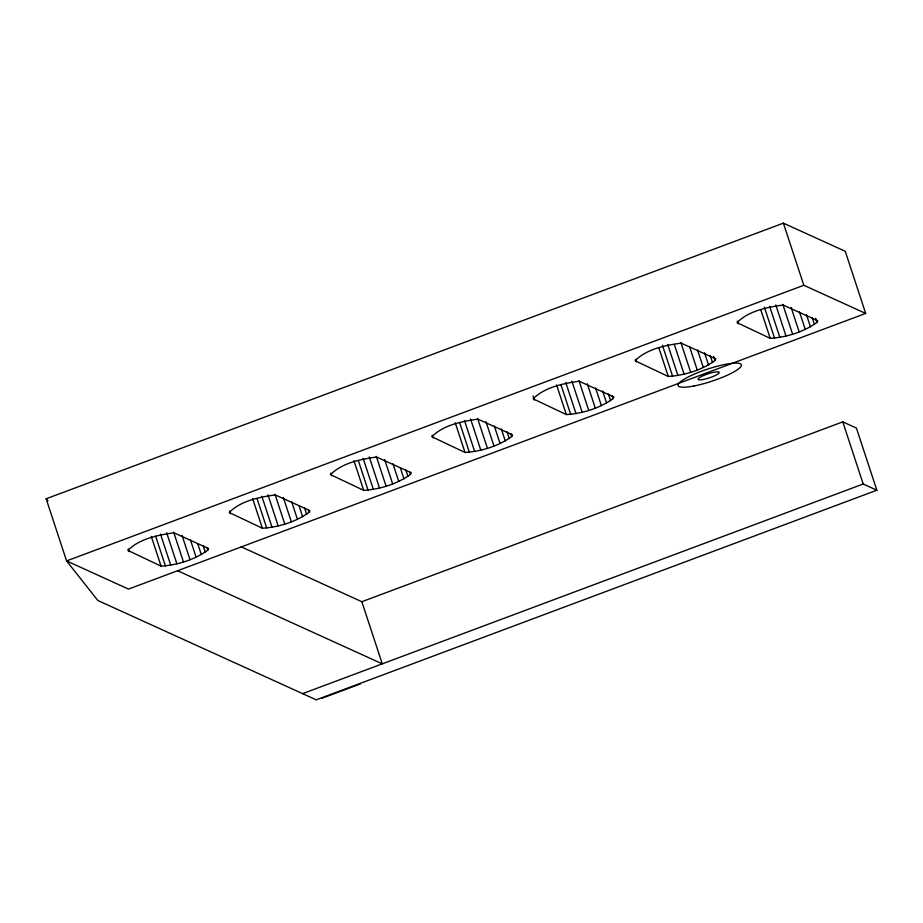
<?xml version="1.0" encoding="UTF-8"?>
<svg xmlns="http://www.w3.org/2000/svg" width="923" height="923" viewBox="0 0 923 923"><rect width="100%" height="100%" fill="white"/><g stroke="black" fill="none" stroke-linecap="round" stroke-linejoin="round"><path stroke-width="1.38" d="M207.813 550.177L208.633 548.527L173.928 532.802C158.006 535.028 139.385 538.674 127.905 550.42L161.064 566.134C177.481 565.014 194.43 559.892 207.813 550.177L206.925 547.477M309.136 512.288L309.955 510.638L275.25 494.913C259.328 497.139 240.695 500.785 229.227 512.53L262.386 528.244C278.804 527.125 295.741 522.003 309.136 512.288L308.247 509.588M410.458 474.399L411.266 472.749L376.561 457.023C360.651 459.25 342.018 462.896 330.538 474.641L363.708 490.367C380.126 489.236 397.063 484.114 410.458 474.399L409.57 471.699M511.769 436.51L512.588 434.86L477.883 419.134C461.962 421.361 443.34 425.007 431.86 436.752L465.019 452.478C481.437 451.347 498.385 446.224 511.769 436.51L510.881 433.81M613.091 398.621L613.91 396.971L579.206 381.245C563.284 383.472 544.662 387.118 533.182 398.863L566.341 414.589C582.759 413.458 599.708 408.335 613.091 398.621L612.203 395.921M715.025 360.512L715.844 358.851L681.139 343.125C665.218 345.364 646.585 349.009 635.105 360.755L668.275 376.469C684.693 375.338 701.63 370.227 715.025 360.512L713.687 356.451M816.959 322.392L817.766 320.743L783.062 305.017C767.14 307.244 748.518 310.889 737.039 322.635L770.197 338.349C786.627 337.23 803.564 332.107 816.959 322.392L815.62 318.343M46.15 498.789L783.396 223.158L845.26 251.298L865.682 313.428L128.505 589.093L66.583 560.93L46.15 498.789L47.938 501.051M865.682 313.428L803.829 285.288L66.583 560.93L97.861 600.504L316.231 699.842L876.85 490.205L856.417 428.076L842.78 421.869L361.851 601.715L241.145 546.797M302.594 693.646L863.213 483.998L876.85 490.205M322.139 698.192L360.489 683.851M177.608 570.737L382.272 663.845L361.851 601.715M783.396 223.158L803.829 285.288M812.24 317.731L814.467 324.481M842.78 421.869L863.213 483.998M806.471 314.708L810.475 326.869M799.468 311.812L805.248 329.373M791.149 307.532L799.145 331.853M782.808 304.394L792.58 334.114M775.793 304.948L786.004 336.007M769.655 306.355L779.866 337.414M764.371 307.174L774.582 338.233M760.875 309.99L770.197 338.349M737.35 321.089L738.238 323.788M710.318 355.84L712.533 362.601M704.537 352.828L708.541 364.977M697.534 349.932L703.314 367.492M689.666 347.002L697.211 369.961M680.874 342.514L690.646 372.223M674.309 344.417L684.07 374.127M667.721 344.464L677.932 375.534M662.437 345.283L672.648 376.353M658.941 348.109L668.275 376.469M635.416 359.209L636.305 361.908M608.384 393.959L610.599 400.709M602.615 390.937L606.607 403.097M595.612 388.052L601.381 405.612M587.282 383.772L595.277 408.081M578.952 380.634L588.724 410.343M571.925 381.176L582.148 412.246M565.787 382.584L576.01 413.654M560.953 384.753L570.726 414.473M556.569 384.868L566.341 414.589M533.044 395.979L534.371 400.028M507.062 431.849L509.288 438.598M501.293 428.826L505.285 440.986M494.29 425.941L500.058 443.502M485.971 421.661L493.967 445.971M477.629 418.523L487.402 448.232M470.615 419.065L480.825 450.136M464.477 420.473L474.687 451.543M459.631 422.642L469.403 452.362M455.247 422.757L465.019 452.478M432.16 435.218L433.049 437.917M405.739 469.738L407.966 476.487M400.42 468.065L403.974 478.875M392.967 463.831L398.748 481.391M384.649 459.55L392.644 483.86M376.307 456.4L386.079 486.121M369.292 456.954L379.503 488.025M363.154 458.362L373.365 489.432M358.309 460.531L368.081 490.24M353.936 460.646L363.708 490.367M330.849 473.095L331.738 475.806M304.428 507.627L306.644 514.376M299.098 505.954L302.652 516.765M291.656 501.72L297.425 519.268M283.326 497.439L291.322 521.749M274.996 494.29L284.757 524.01M267.97 494.843L278.192 525.914M261.832 496.251L272.054 527.31M256.998 498.42L266.759 528.129M252.614 498.535L262.386 528.244M229.527 510.984L230.415 513.684M203.106 545.516L205.321 552.266M197.776 543.843L201.329 554.654M190.334 539.597L196.103 557.157M182.016 535.317L190 559.638M173.674 532.179L183.446 561.899M166.659 532.733L176.87 563.791M160.521 534.14L170.732 565.199M155.675 536.309L165.448 566.018M151.291 536.425L161.064 566.134M128.205 548.873L129.093 551.573M694.05 385.964A33.32 6.415 -18.2 0 0 741.423 365.116A33.32 6.415 -18.2 0 0 693.646 374.415A33.32 6.415 -18.2 0 0 694.05 385.964M702.911 379.538A11.111 2.134 -18.2 0 0 719.236 372.627A11.111 2.134 -18.2 0 0 703.88 375.349A11.111 2.134 -18.2 0 0 702.911 379.538"/></g></svg>
